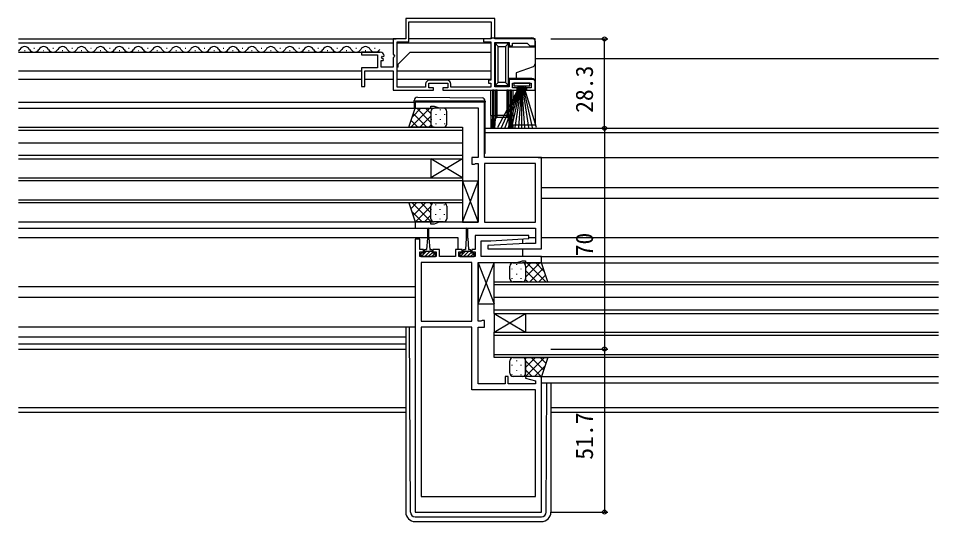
# Model space of a CAD drawing. Units: millimetres, scale not verified. Extents: x -437 to 438, y -681 to 678.
# Drawn here: x -145 to 146.6, y -546.7 to -387.2 of the extents above; entities that cross this region are included whole.
import ezdxf
from ezdxf.enums import TextEntityAlignment as Align

# ---------------------------------------------------------------- set-up
doc = ezdxf.new("R2010")
doc.units = ezdxf.units.MM
doc.header["$LTSCALE"] = 4
for name, color, linetype in [('0-2_YKK_11', 7, 'Continuous'), ('0-4_YKK_12', 2, 'Continuous'), ('0-5_YKK_13', 4, 'Continuous'), ('0-6_YKK_D', 6, 'Continuous')]:
    doc.layers.add(name, color=color, linetype=linetype)
doc.styles.add('ＭＳ ゴシック', font='')
doc.styles.get('ＭＳ ゴシック').set_extended_font_data('MS Gothic')

msp = doc.modelspace()

# ---------------------------------------------------------------- linework, layer by layer
at = {"layer": '0-2_YKK_11'}
msp.add_line((-9.2, -406.8), (-14.8, -406.8), dxfattribs=at)
for points in [[(5.9, -387.2), (-22.3, -387.2), (-22.3, -393.7), (-26.3, -393.7), (-26.3, -398.531), (-25.847, -399.071), (-26, -399.4), (-26.3, -399.7), (-26.3, -402.7), (-30.1, -402.7), (-30.1, -400.5), (-29.483, -400.5), (-29.376, -400.241), (-29.941, -399.676), (-29.671, -399.208), (-29.352, -399.293), (-29.101, -399.082)], [(17, -395.9), (18.7, -395.9), (18.7, -393.7), (5.9, -393.7), (5.9, -387.2)], [(-16, -408), (-16, -409), (-25, -409), (-25, -394.6), (-21.3, -394.6), (-21.3, -388.3)], [(-21.3, -388.3), (4.8, -388.3), (4.8, -393.7), (2.3, -393.7), (2.3, -394.6), (4.7, -394.6), (4.7, -406.8), (3.9, -406.8), (3.9, -407.7), (4.7, -407.7), (4.7, -409), (-8, -409), (-8, -408)], [(-30.395, -397.9), (-36.3, -397.9), (-36.3, -398.7), (-31.2, -398.7), (-31.2, -402.9), (-36.3, -402.9), (-36.3, -408.8), (-35.3, -408.8), (-35.3, -403.8), (-26.3, -403.8), (-26.3, -410), (-13.5, -410), (-13.5, -409.2), (-15, -409.2), (-15, -407.7), (-9, -407.7), (-9, -409.2), (-10.5, -409.2), (-10.5, -410), (13, -410), (13, -409.2), (11.5, -409.2), (11.5, -407.7), (17.5, -407.7), (17.5, -409.2), (16, -409.2), (16, -410), (18.7, -410), (18.7, -406.6), (10.5, -406.6), (10.5, -408.9), (5.9, -408.9), (5.9, -394.8), (10.5, -394.8), (10.5, -395.9), (11.5, -395.9), (11.5, -395.1), (16.2, -395.1), (16.7, -395.6), (17, -395.9)], [(-19.3, -457.2), (-19.3, -543.7), (20.7, -543.7), (20.7, -500.7), (15.739, -500.7), (15.671, -501.222), (18.8, -502.061), (18.8, -503), (10.2, -503), (10.2, -500.7), (9.2, -500.7), (9.2, -503), (0.7, -503), (0.7, -485.1), (2.7, -485.1), (2.7, -483), (1.9, -483), (1.727, -483.1), (1.554, -483.2), (0.7, -483.2), (0.7, -464.6), (13.052, -464.6), (14.7, -464), (15.7, -464), (15.7, -464.7), (20.7, -464.7), (20.7, -462.7), (1.6, -462.7), (1.6, -457.7), (4.7, -457.7), (16.714, -456.97), (16.685, -456), (-0.3, -456), (-0.3, -460.4), (-1.4, -460.4), (-1.4, -461.2), (-0.3, -461.2), (-0.3, -462.7), (-5.5, -462.7), (-5.5, -461.2)], [(-5.5, -461.2), (-4.4, -461.2), (-4.4, -460.4), (-6.5, -460.4), (-6.5, -462.7), (-11.6, -462.7), (-11.6, -460.4), (-13.7, -460.4), (-13.7, -461.2), (-12.6, -461.2), (-12.6, -462.7), (-17.8, -462.7), (-17.8, -461.2), (-16.7, -461.2), (-16.7, -460.4), (-17.8, -460.4), (-17.8, -457.2), (-19.3, -457.2)]]:
    msp.add_lwpolyline(points, dxfattribs=at)
for points in [[(-19.3, -453.7), (18.8, -453.7), (18.8, -458.5), (15.7, -458.5), (3.686, -459.23), (3.715, -460.2), (20.7, -460.2), (20.7, -431.3), (2.7, -431.3), (2.7, -413.7), (-19.3, -413.7), (-19.3, -415.7), (-14.3, -415.7), (-14.3, -415), (-13.3, -415), (-11.652, -415.6), (0.7, -415.6), (0.7, -431.3), (-1.3, -431.3), (-1.3, -433.4), (-0.5, -433.4), (-0.327, -433.3), (-0.154, -433.2), (0.7, -433.2), (0.7, -451.8), (-11.652, -451.8), (-13.3, -452.4), (-14.3, -452.4), (-14.3, -451.7), (-19.3, -451.7)], [(2.7, -433.2), (2.7, -451.8), (18.8, -451.8), (18.8, -433.2)], [(-1.3, -483.2), (-1.3, -464.6), (-17.4, -464.6), (-17.4, -483.2)], [(-17.4, -485.1), (-17.4, -538.7), (18.8, -538.7), (18.8, -504.9), (-1.3, -504.9), (-1.3, -485.1)]]:
    msp.add_lwpolyline(points, close=True, dxfattribs=at)
for centre, radius, start, end in [((-30.395, -399.2), 1.3, 5.2159, 90.00002), ((-14.8, -408), 1.2, 90.00001, 179.99999), ((-9.2, -408), 1.2, 0.00001, 89.99999)]:
    msp.add_arc(centre, radius, start, end, dxfattribs=at)
at = {"layer": '0-4_YKK_12'}
for p, q in [((-145.046, -393.7), (-25.3, -393.7)), ((-145.046, -394.9), (-26.3, -394.9)), ((-25, -394.9), (4.7, -394.9)), ((4.5, -393.7), (-21.305, -393.7)), ((4.701, -394.89), (4.699, -406.534)), ((-145.046, -397.9), (-30.395, -397.9)), ((-143.145, -397.4), (-142.945, -397.4)), ((-140.145, -396.64), (-139.945, -396.64)), ((-137.145, -397.4), (-136.945, -397.4)), ((-134.145, -396.64), (-133.945, -396.64)), ((-131.145, -397.4), (-130.945, -397.4)), ((-128.145, -396.64), (-127.945, -396.64)), ((-125.145, -397.4), (-124.945, -397.4)), ((-122.145, -396.64), (-121.945, -396.64)), ((-119.145, -397.4), (-118.945, -397.4)), ((-116.145, -396.64), (-115.945, -396.64)), ((-113.145, -397.4), (-112.945, -397.4)), ((-110.145, -396.64), (-109.945, -396.64)), ((-107.145, -397.4), (-106.945, -397.4)), ((-104.145, -396.64), (-103.945, -396.64)), ((-101.145, -397.4), (-100.945, -397.4)), ((-98.145, -396.64), (-97.945, -396.64)), ((-95.145, -397.4), (-94.945, -397.4)), ((-92.145, -396.64), (-91.945, -396.64)), ((-89.145, -397.4), (-88.945, -397.4)), ((-86.145, -396.64), (-85.945, -396.64)), ((-83.145, -397.4), (-82.945, -397.4)), ((-80.145, -396.64), (-79.945, -396.64)), ((-77.145, -397.4), (-76.945, -397.4)), ((-74.145, -396.64), (-73.945, -396.64)), ((-71.145, -397.4), (-70.945, -397.4)), ((-68.145, -396.64), (-67.945, -396.64)), ((-65.145, -397.4), (-64.945, -397.4)), ((-62.145, -396.64), (-61.945, -396.64)), ((-59.145, -397.4), (-58.945, -397.4)), ((-56.145, -396.64), (-55.945, -396.64)), ((-53.145, -397.4), (-52.945, -397.4)), ((-50.145, -396.64), (-49.945, -396.64)), ((-47.145, -397.4), (-46.945, -397.4)), ((-44.145, -396.64), (-43.945, -396.64)), ((-41.145, -397.4), (-40.945, -397.4)), ((-38.145, -396.64), (-37.945, -396.64)), ((-35.145, -397.4), (-34.945, -397.4)), ((-32.145, -396.64), (-31.945, -396.64)), ((-24.7, -401.7), (-20.9, -397.9)), ((-20.9, -397.9), (4.7, -397.9)), ((-24.7, -402.7), (-24.7, -401.7)), ((146.573, -400), (18.7, -400)), ((-145.046, -403.8), (-36.3, -403.8)), ((-24.7, -402.7), (-25, -402.7)), ((-25, -403.8), (4.7, -403.8)), ((-145.046, -406.5), (-36.3, -406.5)), ((-35.3, -406.5), (-26.3, -406.5)), ((-25, -406.5), (4.699, -406.5)), ((-145.046, -413.7), (-19.6, -413.7)), ((-145.046, -415.7), (-18.8, -415.7)), ((-145.046, -421.7), (-4.3, -421.7)), ((-4.3, -422.7), (-145.046, -422.7)), ((-4.3, -421.7), (-4.3, -431.7)), ((2.9, -422), (146.573, -422)), ((2.9, -423.4), (146.573, -423.4)), ((-4.3, -426.7), (-145.046, -426.7)), ((-4.3, -430.7), (-145.046, -430.7)), ((19.7, -431.3), (146.573, -431.3)), ((-145.046, -431.7), (-4.3, -431.7)), ((-14.3, -431.7), (-14.3, -437.7)), ((-4.3, -431.7), (-14.3, -437.7)), ((-4.3, -437.7), (-14.3, -431.7)), ((-4.3, -431.7), (-4.3, -437.7)), ((-145.046, -437.7), (-4.3, -437.7)), ((-4.3, -438.7), (-145.046, -438.7)), ((20.7, -440.8), (146.573, -440.8)), ((-145.046, -444.7), (-4.3, -444.7)), ((20.7, -444.2), (146.573, -444.2)), ((-145.046, -451.7), (-17.097, -451.7)), ((-145.046, -453.7), (-19, -453.7)), ((-145.046, -456.7), (-15.45, -456.7)), ((-14.95, -456.7), (-5.8, -456.7)), ((-5.8, -456.7), (-5.8, -460.446)), ((14.7, -457.092), (14.7, -458.561)), ((16.658, -456.7), (18.8, -456.7)), ((20.7, -456.7), (146.573, -456.7)), ((14.7, -460.2), (14.7, -462.7)), ((20.4, -462.7), (146.573, -462.7)), ((20.2, -464.7), (146.573, -464.7)), ((-145.046, -472.2), (-19.3, -472.2)), ((5.7, -470.7), (146.573, -470.7)), ((5.7, -480.7), (5.7, -470.7)), ((146.573, -471.7), (5.7, -471.7)), ((-145.046, -475.6), (-19.3, -475.6)), ((146.573, -475.7), (5.7, -475.7)), ((146.573, -479.7), (5.7, -479.7)), ((5.7, -480.7), (5.7, -486.7)), ((5.7, -480.7), (146.573, -480.7)), ((5.7, -480.7), (15.7, -486.7)), ((5.7, -486.7), (15.7, -480.7)), ((15.7, -480.7), (15.7, -486.7)), ((5.7, -486.7), (146.573, -486.7)), ((5.7, -494.7), (5.7, -486.7)), ((-145.046, -488.1), (-22.3, -488.1)), ((146.573, -487.7), (5.7, -487.7)), ((-145.046, -490.37), (-22.3, -490.37)), ((-145.046, -492), (-22.3, -492)), ((5.7, -493.7), (146.573, -493.7)), ((146.573, -494.7), (5.7, -494.7)), ((20.2, -500.7), (146.573, -500.7)), ((20.7, -502.7), (146.573, -502.7)), ((-145.046, -510.5), (-22.3, -510.5)), ((-145.046, -512), (-22.3, -512)), ((23.7, -510.5), (146.573, -510.5)), ((23.7, -512), (146.573, -512))]:
    msp.add_line(p, q, dxfattribs=at)
msp.add_lwpolyline([(-4.3, -437.7), (-4.3, -445.7), (-145.046, -445.7)], dxfattribs=at)
for centre, start, end in [((-143.045, -397.858), 29.20254, 150.79746), ((-137.045, -397.858), 29.20254, 150.79746), ((-131.045, -397.858), 29.20254, 150.79746), ((-125.045, -397.858), 29.20254, 150.79746), ((-119.045, -397.858), 29.20254, 150.79746), ((-113.045, -397.858), 29.20254, 150.79746), ((-107.045, -397.858), 29.20254, 150.79746), ((-101.045, -397.858), 29.20254, 150.79746), ((-95.045, -397.858), 29.20254, 150.79746), ((-89.045, -397.858), 29.20254, 150.79746), ((-83.045, -397.858), 29.20254, 150.79746), ((-77.045, -397.858), 29.20254, 150.79746), ((-71.045, -397.858), 29.20254, 150.79746), ((-65.045, -397.858), 29.20254, 150.79746), ((-59.045, -397.858), 29.20254, 150.79746), ((-53.045, -397.858), 29.20254, 150.79746), ((-47.045, -397.858), 29.20254, 150.79746), ((-41.045, -397.858), 29.20254, 150.79746), ((-35.045, -397.858), 29.20254, 150.79746), ((-146.045, -396.182), 305.52262, 330.79746), ((-140.045, -396.182), 209.20254, 330.79746), ((-134.045, -396.182), 209.20254, 330.79746), ((-128.045, -396.182), 209.20254, 330.79746), ((-122.045, -396.182), 209.20254, 330.79746), ((-116.045, -396.182), 209.20254, 330.79746), ((-110.045, -396.182), 209.20254, 330.79746), ((-104.045, -396.182), 209.20254, 330.79746), ((-98.045, -396.182), 209.20254, 330.79746), ((-92.045, -396.182), 209.20254, 330.79746), ((-86.045, -396.182), 209.20254, 330.79746), ((-80.045, -396.182), 209.20254, 330.79746), ((-74.045, -396.182), 209.20254, 330.79746), ((-68.045, -396.182), 209.20254, 330.79746), ((-62.045, -396.182), 209.20254, 330.79746), ((-56.045, -396.182), 209.20254, 330.79746), ((-50.045, -396.182), 209.20254, 330.79746), ((-44.045, -396.182), 209.20254, 330.79746), ((-38.045, -396.182), 209.20254, 330.79746), ((-32.045, -396.182), 209.20254, 330.79746)]:
    msp.add_arc(centre, 1.718, start, end, dxfattribs=at)
at = {"layer": '0-5_YKK_13'}
for p, q in [((4.7, -393.4), (17.7, -393.4)), ((4.7, -393.7), (4.7, -393.4)), ((6, -394.876), (6, -395.1)), ((6, -395.1), (6, -408.5)), ((7, -396.1), (9.3, -396.1)), ((7, -407.5), (7, -396.1)), ((9.3, -396.1), (10.3, -395.1)), ((9.3, -396.1), (9.3, -407.5)), ((10.3, -395.1), (10.3, -394.817)), ((10.3, -408.5), (10.3, -395.1)), ((10.3, -396.2), (18.7, -396.2)), ((18.7, -394.4), (18.7, -396.2)), ((18.7, -396.2), (18.7, -401.6)), ((18.7, -401.6), (18.7, -407.3)), ((18.042, -402.54), (12.7, -404.484)), ((12.7, -404.484), (12.7, -406.3)), ((6, -408.5), (7, -407.5)), ((9.3, -407.5), (7, -407.5)), ((9.3, -407.5), (10.3, -408.5)), ((12.7, -406.3), (10.3, -406.3)), ((17.7, -406.3), (12.7, -406.3)), ((18.7, -407.3), (18.7, -410)), ((5.7, -410), (5.2, -410)), ((5.2, -410), (5.2, -410.5)), ((5.2, -410.5), (5.2, -422)), ((5.2, -410.5), (5.7, -410.5)), ((5.7, -410.5), (5.7, -410)), ((5.7, -410), (6.162, -410)), ((5.7, -422), (5.7, -410.5)), ((6, -408.5), (10.3, -408.5)), ((6, -408.5), (6, -408.824)), ((6.66, -410), (6.162, -410)), ((6.66, -410), (9.74, -410)), ((13.9, -408.55), (6.75, -421.8)), ((8.065, -421.8), (14, -408.55)), ((9.165, -421.8), (14.1, -408.55)), ((10.238, -410), (9.74, -410)), ((10.238, -410), (10.7, -410)), ((10.238, -418), (10.238, -410)), ((10.243, -421.8), (14.2, -408.55)), ((10.3, -408.883), (10.3, -408.5)), ((10.7, -410.5), (10.7, -422)), ((10.7, -410.5), (11.2, -410.5)), ((11.2, -410), (11.7, -410)), ((11.2, -422), (11.2, -410.5)), ((11.312, -421.8), (14.3, -408.55)), ((11.7, -418), (11.7, -410)), ((11.7, -410), (13.3, -410)), ((12.42, -421.8), (14.4, -408.55)), ((13.3, -410), (13.3, -408.55)), ((13.516, -421.8), (14.5, -408.55)), ((14.5, -421.8), (14.5, -408.55)), ((15.484, -421.8), (14.5, -408.55)), ((16.68, -421.8), (14.7, -408.55)), ((17.914, -421.8), (14.9, -408.55)), ((19.195, -421.8), (15.1, -408.55)), ((15.7, -408.55), (15.7, -410)), ((15.7, -410), (18.7, -410)), ((18.7, -410), (18.7, -421)), ((-19.6, -413.4), (-19.6, -413.212)), ((-19.096, -413.4), (-19.6, -413.4)), ((-19.6, -413.7), (-19.6, -413.4)), ((-19.6, -413.7), (-19.6, -415.7)), ((2.404, -413.4), (-19.096, -413.4)), ((-18.591, -412.212), (1.909, -412.391)), ((2.9, -413.4), (2.9, -413.7)), ((2.9, -429.7), (2.9, -413.7)), ((-14.668, -415.7), (-20.668, -421.7)), ((-17.497, -415.7), (-20.202, -418.405)), ((-14.3, -420.22), (-18.82, -415.7)), ((-14.3, -417.392), (-15.992, -415.7)), ((-14.3, -416.7), (-14.3, -420.7)), ((-14.3, -416.7), (-14.3, -420.7)), ((-14.21, -416.285), (-14.21, -416.32)), ((-10.3, -415.7), (-13.3, -415.7)), ((-11.38, -416.12), (-11.38, -416.32)), ((-9.3, -420.7), (-9.3, -416.7)), ((-18.477, -421.7), (-20.594, -419.583)), ((-15.649, -421.7), (-19.887, -417.461)), ((-14.3, -418.16), (-17.84, -421.7)), ((-14.21, -419.15), (-14.21, -419.35)), ((-12.795, -417.535), (-12.795, -417.735)), ((-11.38, -419.15), (-11.38, -419.35)), ((-9.965, -417.535), (-9.965, -417.735)), ((4.7, -418), (5.2, -418)), ((4.7, -418.5), (4.7, -422)), ((5.7, -418), (6.162, -418)), ((5.908, -422), (6.162, -418.958)), ((6.66, -418.5), (6.66, -418)), ((6.66, -418.5), (9.74, -418.5)), ((9.74, -418), (9.74, -418.5)), ((9.74, -418), (10.238, -418)), ((10.238, -418), (10.7, -418)), ((10.238, -418.958), (10.238, -418)), ((10.238, -418.958), (10.492, -422)), ((11.2, -418), (11.7, -418)), ((11.408, -422), (11.7, -418.5)), ((11.7, -418), (11.7, -418.5)), ((-14.267, -420.955), (-15.011, -421.7)), ((-13.3, -421.7), (-10.3, -421.7)), ((-12.795, -420.565), (-12.795, -420.765)), ((-9.965, -420.565), (-9.965, -420.765)), ((11.7, -422), (11.7, -421)), ((18.7, -421), (11.7, -421)), ((-4.3, -451.77), (0.7, -438.77)), ((-4.3, -438.77), (0.7, -451.77)), ((-18.877, -445.7), (-20.694, -447.517)), ((-14.268, -451.7), (-20.268, -445.7)), ((-16.049, -445.7), (-19.987, -449.639)), ((-14.3, -448.84), (-17.44, -445.7)), ((-14.145, -446.166), (-14.611, -445.7)), ((-13.3, -445.7), (-10.3, -445.7)), ((-17.097, -451.7), (-20.402, -448.395)), ((-14.3, -446.78), (-19.22, -451.7)), ((-14.3, -450.7), (-14.3, -446.7)), ((-14.3, -450.7), (-14.3, -446.7)), ((-14.21, -447.85), (-14.21, -447.65)), ((-12.795, -446.435), (-12.795, -446.235)), ((-11.38, -447.85), (-11.38, -447.65)), ((-9.965, -446.435), (-9.965, -446.235)), ((-9.3, -446.7), (-9.3, -450.7)), ((-14.3, -449.608), (-16.392, -451.7)), ((-14.21, -450.88), (-14.21, -450.68)), ((-13.535, -451.672), (-13.563, -451.7)), ((-10.3, -451.7), (-13.3, -451.7)), ((-12.795, -449.465), (-12.795, -449.265)), ((-11.38, -450.88), (-11.38, -450.68)), ((-9.965, -449.465), (-9.965, -449.265)), ((-15.45, -453.95), (-15.45, -456.9)), ((-14.95, -456.9), (-14.95, -453.95)), ((-3.15, -453.95), (-3.15, -456.9)), ((-2.65, -456.9), (-2.65, -453.95)), ((-15.45, -456.9), (-15.7, -460.4)), ((-14.95, -456.9), (-14.7, -460.4)), ((-3.15, -456.9), (-3.4, -460.4)), ((-2.65, -456.9), (-2.4, -460.4)), ((-16.05, -460.4), (-15.7, -460.4)), ((-14.7, -460.4), (-14.35, -460.4)), ((-3.75, -460.4), (-3.4, -460.4)), ((-2.4, -460.4), (-2.05, -460.4)), ((-17.412, -461.6), (-17.5, -461.688)), ((-15.79, -461.1), (-17.39, -462.7)), ((-16.45, -461.6), (-16.45, -460.8)), ((-13.95, -461.1), (-16.45, -461.1)), ((-13.95, -461.505), (-15.145, -462.7)), ((-12.922, -461.6), (-14.022, -462.7)), ((-13.95, -460.8), (-13.95, -461.6)), ((-5.112, -461.6), (-5.2, -461.688)), ((-3.49, -461.1), (-5.09, -462.7)), ((-4.15, -461.6), (-4.15, -460.8)), ((-1.65, -461.1), (-4.15, -461.1)), ((-1.65, -461.505), (-2.845, -462.7)), ((-0.622, -461.6), (-1.722, -462.7)), ((-1.65, -460.8), (-1.65, -461.6)), ((0.7, -477.63), (5.7, -464.63)), ((0.7, -464.63), (5.7, -477.63)), ((10.7, -469.7), (10.7, -465.7)), ((11.365, -466.535), (11.365, -466.735)), ((11.7, -464.7), (14.7, -464.7)), ((12.78, -465.12), (12.78, -465.32)), ((14.195, -466.535), (14.195, -466.735)), ((15.61, -465.285), (15.61, -465.32)), ((15.7, -466.392), (17.392, -464.7)), ((15.7, -469.22), (20.22, -464.7)), ((15.7, -465.7), (15.7, -469.7)), ((15.7, -465.7), (15.7, -469.7)), ((16.068, -464.7), (22.068, -470.7)), ((17.049, -470.7), (21.287, -466.461)), ((18.897, -464.7), (21.602, -467.405)), ((12.78, -468.15), (12.78, -468.35)), ((15.61, -468.15), (15.61, -468.35)), ((15.7, -467.16), (19.24, -470.7)), ((19.877, -470.7), (21.994, -468.583)), ((11.365, -469.565), (11.365, -469.765)), ((14.7, -470.7), (11.7, -470.7)), ((14.195, -469.565), (14.195, -469.765)), ((15.667, -469.955), (16.411, -470.7)), ((-19.3, -485.1), (-145.046, -485.1)), ((-22.3, -485.1), (-22.3, -543.698)), ((-20.807, -543.705), (-21.091, -485.1)), ((10.7, -499.7), (10.7, -495.7)), ((11.7, -494.7), (14.7, -494.7)), ((12.78, -495.62), (12.78, -495.82)), ((15.545, -495.166), (16.011, -494.7)), ((15.61, -495.62), (15.61, -495.82)), ((15.668, -500.7), (21.668, -494.7)), ((15.7, -497.84), (18.84, -494.7)), ((15.7, -499.7), (15.7, -495.7)), ((15.7, -495.7), (15.7, -499.7)), ((17.449, -494.7), (21.387, -498.639)), ((20.277, -494.7), (22.094, -496.517)), ((11.365, -497.035), (11.365, -497.235)), ((12.78, -498.65), (12.78, -498.85)), ((14.195, -497.035), (14.195, -497.235)), ((15.61, -498.65), (15.61, -498.85)), ((15.7, -495.78), (20.62, -500.7)), ((15.7, -498.608), (17.792, -500.7)), ((18.497, -500.7), (21.802, -497.395)), ((11.365, -500.065), (11.365, -500.265)), ((14.7, -500.7), (11.7, -500.7)), ((14.195, -500.065), (14.195, -500.265)), ((14.935, -500.672), (14.963, -500.7)), ((22.207, -543.705), (22.406, -502.7)), ((23.7, -502.7), (23.7, -543.698)), ((-19.307, -545.198), (20.707, -545.198)), ((-19.3, -546.698), (20.7, -546.698))]:
    msp.add_line(p, q, dxfattribs=at)
for points in [[(10.3, -395.1), (6, -395.1), (7, -396.1)], [(4.7, -418), (4.7, -410), (5.2, -410)], [(6.162, -410), (6.162, -418), (6.162, -418.958)], [(6.162, -418), (6.66, -418), (6.66, -410)], [(9.74, -410), (9.74, -418), (6.66, -418)], [(11.2, -410.5), (11.2, -410), (10.7, -410), (10.7, -410.5)], [(2.9, -413.391), (2.9, -413.4), (2.404, -413.4)], [(-13.3, -421.7), (-21.3, -421.7), (-19.3, -415.7), (-13.3, -415.7)], [(4.7, -418), (4.7, -418.5), (4.992, -422)], [(-13.3, -445.7), (-21.3, -445.7), (-19.3, -451.7), (-13.3, -451.7)], [(-16.45, -461.6), (-17.5, -461.6), (-17.5, -462.7), (-12.9, -462.7), (-12.9, -461.6), (-13.95, -461.6)], [(-14.667, -461.1), (-15.2, -461.633), (-16.267, -462.7)], [(-4.15, -461.6), (-5.2, -461.6), (-5.2, -462.7), (-0.6, -462.7), (-0.6, -461.6), (-1.65, -461.6)], [(-2.367, -461.1), (-2.9, -461.633), (-3.967, -462.7)], [(14.7, -470.7), (22.7, -470.7), (20.7, -464.7), (14.7, -464.7)], [(14.7, -494.7), (22.7, -494.7), (20.7, -500.7), (14.7, -500.7)]]:
    msp.add_lwpolyline(points, dxfattribs=at)
for points in [[(17, -408.55), (17, -407.7), (12, -407.7), (12, -408.55)], [(-4.3, -451.77), (0.7, -451.77), (0.7, -438.77), (-4.3, -438.77)], [(0.7, -477.63), (5.7, -477.63), (5.7, -464.63), (0.7, -464.63)]]:
    msp.add_lwpolyline(points, close=True, dxfattribs=at)
for centre, radius, start, end in [((17.7, -394.4), 1, 0, 90), ((17.7, -401.6), 1, 290, 0), ((17.7, -407.3), 1, 0, 90), ((-18.6, -413.212), 1, 89.5, 180), ((1.9, -413.391), 1, 0, 89.5), ((-13.3, -416.7), 1, 90.0001, 180.0001), ((-13.3, -416.7), 1, 90.0001, 180.0001), ((-10.3, -416.7), 1, 0.0001, 90.0001), ((6.66, -419), 0.5, 90, 175.23636), ((9.74, -419), 0.5, 4.76364, 90), ((-13.3, -420.7), 1, 180.0001, 270.0001), ((-13.3, -420.7), 1, 180.0001, 270.0001), ((-10.3, -420.7), 1, 270.0001, 0.0001), ((2.4, -429.7), 0.5, 306.86983, 0), ((-13.3, -446.7), 1, 89.9999, 179.9999), ((-13.3, -446.7), 1, 89.9999, 179.9999), ((-10.3, -446.7), 1, 359.9999, 89.9999), ((-13.3, -450.7), 1, 179.9999, 269.9999), ((-13.3, -450.7), 1, 179.9999, 269.9999), ((-10.3, -450.7), 1, 269.9999, 359.9999), ((-15.2, -453.95), 0.25, 0, 180), ((-2.9, -453.95), 0.25, 0, 180), ((-16.05, -460.8), 0.4, 90, 180), ((-14.35, -460.8), 0.4, 0, 90), ((-3.75, -460.8), 0.4, 90, 180), ((-2.05, -460.8), 0.4, 0, 90), ((11.7, -465.7), 1, 89.9999, 179.9999), ((14.7, -465.7), 1, 359.9999, 89.9999), ((14.7, -465.7), 1, 359.9999, 89.9999), ((11.7, -469.7), 1, 179.9999, 269.9999), ((14.7, -469.7), 1, 269.9999, 359.9999), ((14.7, -469.7), 1, 269.9999, 359.9999), ((11.7, -495.7), 1, 89.9999, 179.9999), ((14.7, -495.7), 1, 0.0001, 90.0001), ((14.7, -495.7), 1, 359.9999, 89.9999), ((11.7, -499.7), 1, 179.9999, 269.9999), ((14.7, -499.7), 1, 270.0001, 0.0001), ((14.7, -499.7), 1, 269.9999, 359.9999), ((-19.3, -543.698), 3, 180, 270), ((-19.307, -543.698), 1.5, 180.27724, 270), ((20.7, -543.698), 3, 270, 0), ((20.707, -543.698), 1.5, 270, 359.72276)]:
    msp.add_arc(centre, radius, start, end, dxfattribs=at)
at = {"layer": '0-6_YKK_D'}
for p, q in [((23.7, -393.7), (41.7, -393.7)), ((40.7, -422), (40.7, -393.7)), ((40.7, -422), (40.7, -492)), ((23.7, -492), (41.7, -492)), ((23.7, -492), (41.7, -492)), ((40.7, -492), (40.7, -543.7)), ((23.7, -543.7), (41.7, -543.7))]:
    msp.add_line(p, q, dxfattribs=at)
for centre in [(40.7, -393.7), (40.7, -422), (40.7, -422), (40.7, -492), (40.7, -492), (40.7, -543.7)]:
    msp.add_circle(centre, 0.637, dxfattribs=at)

# ---------------------------------------------------------------- texts
at = {"layer": '0-6_YKK_D', "style": 'ＭＳ ゴシック'}
for s, p in [('28.3', (38.7, -417.14)), ('70', (38.7, -462.625)), ('51.7', (38.7, -527.076))]:
    msp.add_text(s, height=5.499, rotation=90, dxfattribs=at).set_placement(p, align=Align.BOTTOM_LEFT)

doc.saveas('drawing.dxf')
